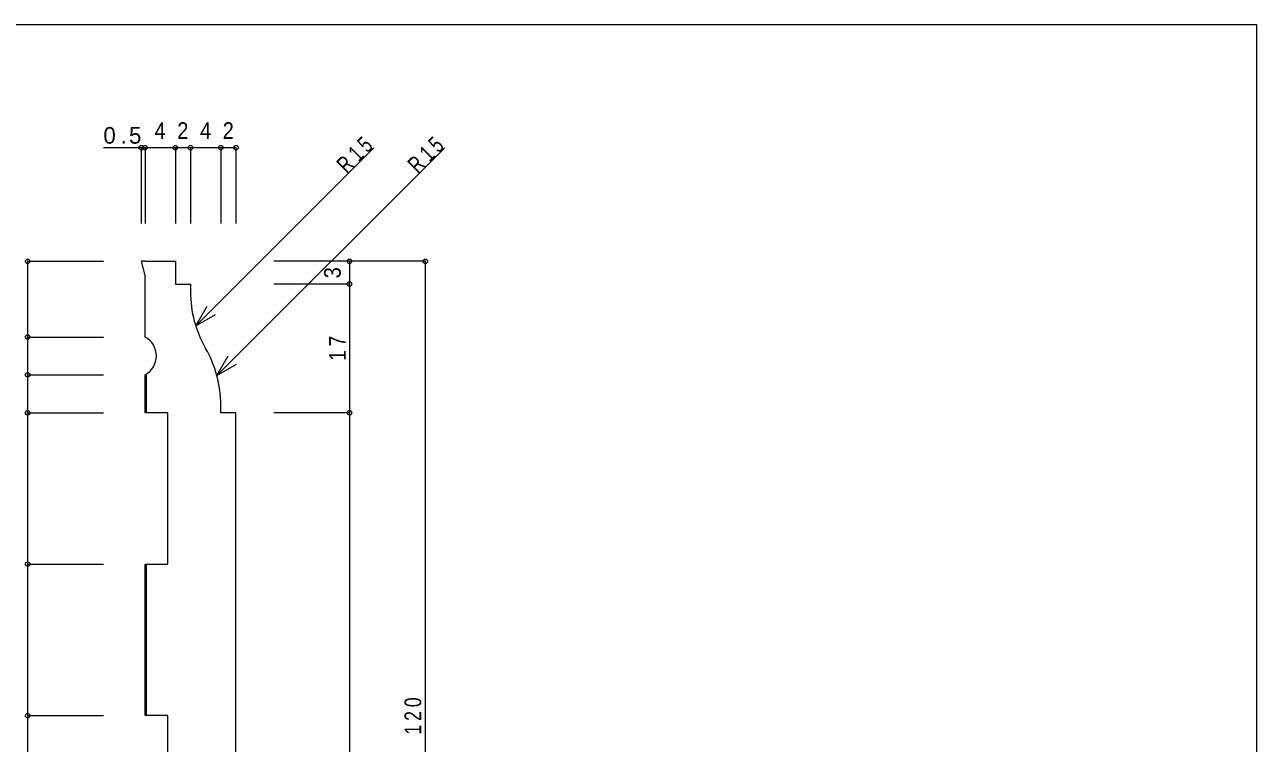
# Model space of a CAD drawing. Units: millimetres at full size, sheet at 1:1; some dimension numbers follow another scale. Extents: x -141 to 141, y -98 to 98.
# Drawn here: x -21.6 to 141, y 2.6 to 97.5 of the extents above; entities that cross this region are included whole.
import ezdxf
from ezdxf.enums import TextEntityAlignment as Align

# ---------------------------------------------------------------- set-up
doc = ezdxf.new("R2010")
doc.units = ezdxf.units.MM
doc.header["$PDMODE"] = 32
doc.header["$PDSIZE"] = 0.6
for name, color, linetype, lineweight in [('0-0_ＫＢ製品', 2, 'Continuous', 9), ('0-3_寸法', 4, 'Continuous', 9), ('0-4_引出線字', 4, 'Continuous', 9), ('0-8_他製品', 7, 'Continuous', 9), ('F-0_図面枠', 5, 'Continuous', 9)]:
    doc.layers.add(name, color=color, linetype=linetype, lineweight=lineweight)
doc.styles.add('HGｺﾞｼｯｸM', font='')
doc.styles.get('HGｺﾞｼｯｸM').set_extended_font_data('HGｺﾞｼｯｸM')

msp = doc.modelspace()

# ---------------------------------------------------------------- linework, layer by layer
at = {"layer": '0-0_ＫＢ製品'}
for p, q in [((-6.25, 66.25), (-5.75, 64.179)), ((-5.75, 66.25), (-6.25, 66.25)), ((-5.75, 66.25), (-1.75, 66.25)), ((-1.75, 66.25), (-1.75, 63.25)), ((-5.75, 56.25), (-5.75, 64.179)), ((-1.75, 63.25), (0.25, 63.25)), ((0.25, 63.25), (0.25, 62.233)), ((-5.75, 46.25), (-5.75, 51.25)), ((4.25, 46.257), (4.25, 47.267)), ((-2.75, 46.25), (-5.75, 46.25)), ((-2.75, 26.25), (-2.75, 46.25)), ((4.25, 46.25), (4.25, 46.257)), ((6.25, 46.25), (4.25, 46.25)), ((6.25, -53.75), (6.25, 46.25)), ((-5.75, 26.25), (-2.75, 26.25)), ((-5.75, 6.25), (-5.75, 26.25)), ((-2.75, 6.25), (-5.75, 6.25)), ((-2.75, -13.75), (-2.75, 6.25))]:
    msp.add_line(p, q, dxfattribs=at)
for centre, radius, start, end in [((15.25, 62.233), 15, 180, 209.92673), ((-7.083, 53.75), 2.833, 298.078, 61.922), ((-10.75, 47.267), 15, 0, 29.92673)]:
    msp.add_arc(centre, radius, start, end, dxfattribs=at)
at = {"layer": '0-3_寸法'}
for p, q in [((-5.75, 81.25), (-11.25, 81.25)), ((-6.25, 81.25), (-6.25, 71.25)), ((-1.75, 81.25), (-5.75, 81.25)), ((-5.75, 81.25), (-5.75, 71.25)), ((0.25, 81.25), (-1.75, 81.25)), ((-1.75, 81.25), (-1.75, 71.25)), ((4.25, 81.25), (0.25, 81.25)), ((0.25, 81.25), (0.25, 71.25)), ((6.25, 81.25), (4.25, 81.25)), ((4.25, 81.25), (4.25, 71.25)), ((6.25, 81.25), (6.25, 71.25)), ((-21.25, 66.25), (-21.25, 56.25)), ((-21.25, 66.25), (-11.25, 66.25)), ((21.25, 66.25), (11.25, 66.25)), ((21.25, 66.25), (21.25, 63.25)), ((31.25, 66.25), (21.25, 66.25)), ((31.25, 66.25), (31.25, -53.75)), ((21.25, 63.25), (11.25, 63.25)), ((21.25, 63.25), (21.25, 46.25)), ((-21.25, 56.25), (-11.25, 56.25)), ((-21.25, 56.25), (-21.25, 51.25)), ((-21.25, 51.25), (-11.25, 51.25)), ((-21.25, 51.25), (-21.25, 46.25)), ((-21.25, 46.25), (-11.25, 46.25)), ((-21.25, 46.25), (-21.25, 26.25)), ((21.25, 46.25), (11.25, 46.25)), ((21.25, 46.25), (21.25, -53.75)), ((-21.25, 26.25), (-11.25, 26.25)), ((-21.25, 26.25), (-21.25, 6.25)), ((-21.25, 6.25), (-11.25, 6.25)), ((-21.25, 6.25), (-21.25, -13.75))]:
    msp.add_line(p, q, dxfattribs=at)
for p in [(-6.25, 81.25), (-5.75, 81.25), (-1.75, 81.25), (0.25, 81.25), (4.25, 81.25), (6.25, 81.25), (-21.25, 66.25), (21.25, 66.25), (31.25, 66.25), (21.25, 63.25), (-21.25, 56.25), (-21.25, 51.25), (-21.25, 46.25), (21.25, 46.25), (-21.25, 26.25), (-21.25, 6.25)]:
    msp.add_point(p, dxfattribs=at)
at = {"layer": '0-4_引出線字'}
for p, q in [((0.94, 57.736), (24.454, 81.25)), ((3.739, 51.149), (33.84, 81.25)), ((0.94, 57.736), (2.44, 60.334)), ((0.94, 57.736), (3.538, 59.236)), ((3.739, 51.149), (5.239, 53.747)), ((3.739, 51.149), (6.337, 52.649))]:
    msp.add_line(p, q, dxfattribs=at)
at = {"layer": '0-8_他製品'}
for p, q in [((-5.55, 46.25), (-5.55, 51.368)), ((-5.55, 6.25), (-5.55, 26.25))]:
    msp.add_line(p, q, dxfattribs=at)
at = {"layer": 'F-0_図面枠'}
for p, q in [((-141, 97.5), (141, 97.5)), ((141, 97.5), (141, -97.5))]:
    msp.add_line(p, q, dxfattribs=at)

# ---------------------------------------------------------------- texts
at = {"layer": '0-3_寸法', "color": 7, "style": 'HGｺﾞｼｯｸM', "width": 0.9}
for s, p in [('4', (-4.5, 81.75)), ('2', (-1.5, 81.75)), ('4', (1.5, 81.75)), ('2', (4.5, 81.75))]:
    msp.add_text(s, height=2.199, dxfattribs=at).set_placement(p, align=Align.BOTTOM_LEFT)
msp.add_text('3', height=2.199, rotation=90, dxfattribs=at).set_placement((20.75, 64), align=Align.BOTTOM_LEFT)
at = {"layer": '0-3_寸法', "color": 7, "insert": (-11.25, 81.75), "char_height": 2.199, "attachment_point": 7, "style": 'HGｺﾞｼｯｸM'}
msp.add_mtext('\\T1.38;0.5', dxfattribs=at)
at = {"layer": '0-3_寸法', "color": 7, "char_height": 2.199, "attachment_point": 7, "rotation": 90, "style": 'HGｺﾞｼｯｸM'}
for s, insert in [('\\T1.36;\\W0.85;17', (20.75, 53.125)), ('\\T1.38;\\W0.8;120', (30.75, 3.75))]:
    msp.add_mtext(s, dxfattribs=dict(at, insert=insert))
at = {"layer": '0-4_引出線字', "color": 7, "char_height": 2.199, "attachment_point": 7, "rotation": 45, "style": 'HGｺﾞｼｯｸM'}
for insert in [(20.919, 77.714), (30.304, 77.714)]:
    msp.add_mtext('\\T1.37;\\W0.75;R15', dxfattribs=dict(at, insert=insert))

doc.saveas('drawing.dxf')
